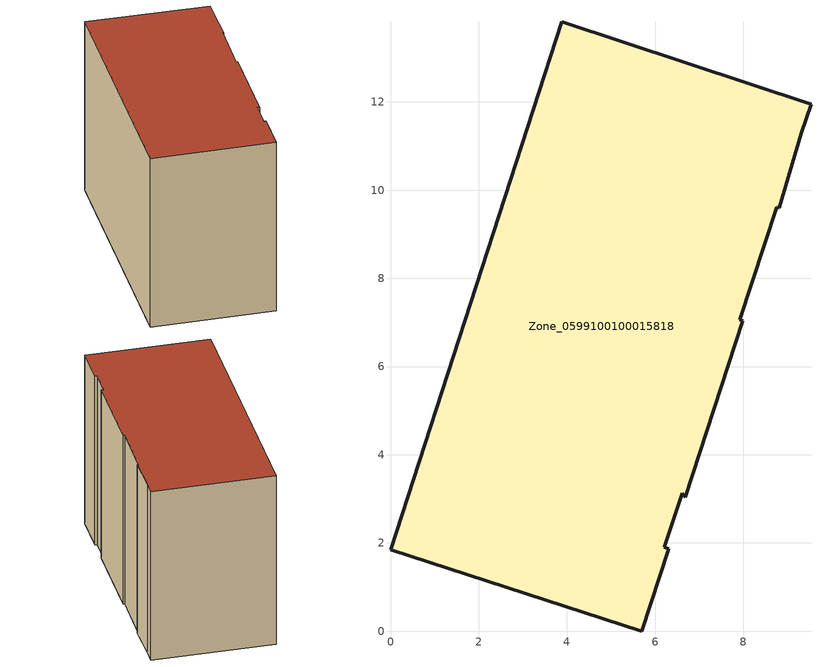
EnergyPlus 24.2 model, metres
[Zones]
Zone_0599100100015818
 floor ground (C_G): 8.81,9.6 8.76,9.62 7.92,7.07 7.98,7.04 6.68,3.04 6.61,3.13 6.2,1.9 6.3,1.86 5.7,0 0,1.85 3.88,13.82 9.54,11.95 9.32,11.29 z0
 wall outside (C_F): 9.54,11.95 3.88,13.82 0,1.85 5.7,0 6.3,1.86 6.2,1.9 6.61,3.13 6.68,3.04 7.98,7.04 7.92,7.07 8.76,9.62 8.81,9.6 9.32,11.29 9.54,11.95 z0:9.09
 roof outside (C_R): 8.76,9.62 8.81,9.6 9.32,11.29 9.54,11.95 3.88,13.82 0,1.85 5.7,0 6.3,1.86 6.2,1.9 6.61,3.13 6.68,3.04 7.98,7.04 7.92,7.07 z9.09
[BUILDING]
Pand.0599100100015818: North Axis=0; Terrain=City; Loads Convergence Tolerance Value=0.04; Temperature Convergence Tolerance Value=0.4; Solar Distribution=FullExterior; Maximum Number of Warmup Days=25; Minimum Number of Warmup Days=1
[Site:Location]
Rotterdam.The.Hague.AP_ZH_NLD Design_Conditions: Latitude=51.96; Longitude=4.45; Time Zone=1; Elevation=-4.5
[SITE:GROUNDTEMPERATURE:BUILDINGSURFACE]
18, 18, 18, 18, 18, 18, 18, 18, 18, 18, 18, 18
[MATERIAL] Thermal Absorptance=0.9; Solar Absorptance=0.7; Visible Absorptance=0.7
Name | Roughness | Thickness | Conductivity | Density | Specific Heat
G.TC.2015-2018 | MediumSmooth | 0.15 | 0.0428571 | 540 | 1210
F.TC.2015-2018 | Rough | 0.3 | 0.0666667 | 1920 | 840
R.TC.2015-2018 | MediumRough | 0.2 | 0.0333333 | 1500 | 1000
[CONSTRUCTION]
C_G: G.TC.2015-2018
C_F: F.TC.2015-2018
C_R: R.TC.2015-2018
[ZONE]
Zone_0599100100015818: Type=1; Multiplier=1; Ceiling Height=Autocalculate; Volume=Autocalculate; Floor Area=autocalculate; Part of Total Floor Area=Yes
[ZONEINFILTRATION:DESIGNFLOWRATE]
Infil_Zone_0599100100015818: Zone or ZoneList or Space or SpaceList=Zone_0599100100015818; Schedule=AlwaysOn; Design Flow Rate Calculation Method=Flow/Area; Flow Rate per Floor Area=0.0015; Constant Term Coefficient=1; Temperature Term Coefficient=0; Velocity Term Coefficient=0; Velocity Squared Term Coefficient=0
[HVACTEMPLATE:ZONE:IDEALLOADSAIRSYSTEM]
Zone_0599100100015818: Maximum Heating Supply Air Temperature=50; Minimum Cooling Supply Air Temperature=13; Maximum Heating Supply Air Humidity Ratio=0.0156; Minimum Cooling Supply Air Humidity Ratio=0.0077; Heating Limit=NoLimit; Cooling Limit=NoLimit; Dehumidification Control Type=ConstantSensibleHeatRatio; Cooling Sensible Heat Ratio=0.7; Dehumidification Setpoint=60; Humidification Control Type=None; Humidification Setpoint=30; Outdoor Air Method=None; Outdoor Air Flow Rate per Person=0.00944; Outdoor Air Flow Rate per Zone Floor Area=0; Outdoor Air Flow Rate per Zone=0; Demand Controlled Ventilation Type=None; Outdoor Air Economizer Type=NoEconomizer; Heat Recovery Type=None; Sensible Heat Recovery Effectiveness=0.7; Latent Heat Recovery Effectiveness=0.65
[ZONECONTROL:THERMOSTAT]
ThermostatControl_Zone_0599100100015818: Zone or ZoneList=Zone_0599100100015818; Control Type Schedule=DualSetpointControlType; Control 1=Thermostat_Zone_0599100100015818; Temperature Difference Between Cutout And Setpoint=0
[THERMOSTATSETPOINT:DUALSETPOINT]
Thermostat_Zone_0599100100015818: Heating Setpoint Temperature Schedule=HeatingSetpoint_Zone_0599100100015818; Cooling Setpoint Temperature Schedule=CoolingSetpoint_Zone_0599100100015818
[SCHEDULE:COMPACT]
HeatingSetpoint_Zone_0599100100015818: Through: 12/31, For: AllDays, Until: 24:00, 21
CoolingSetpoint_Zone_0599100100015818: Through: 12/31, For: AllDays, Until: 24:00, 24
DualSetpointControlType: Through: 12/31, For: AllDays, Until: 24:00, 4
AlwaysOn: Through: 12/31, For: AllDays, Until: 24:00, 1
